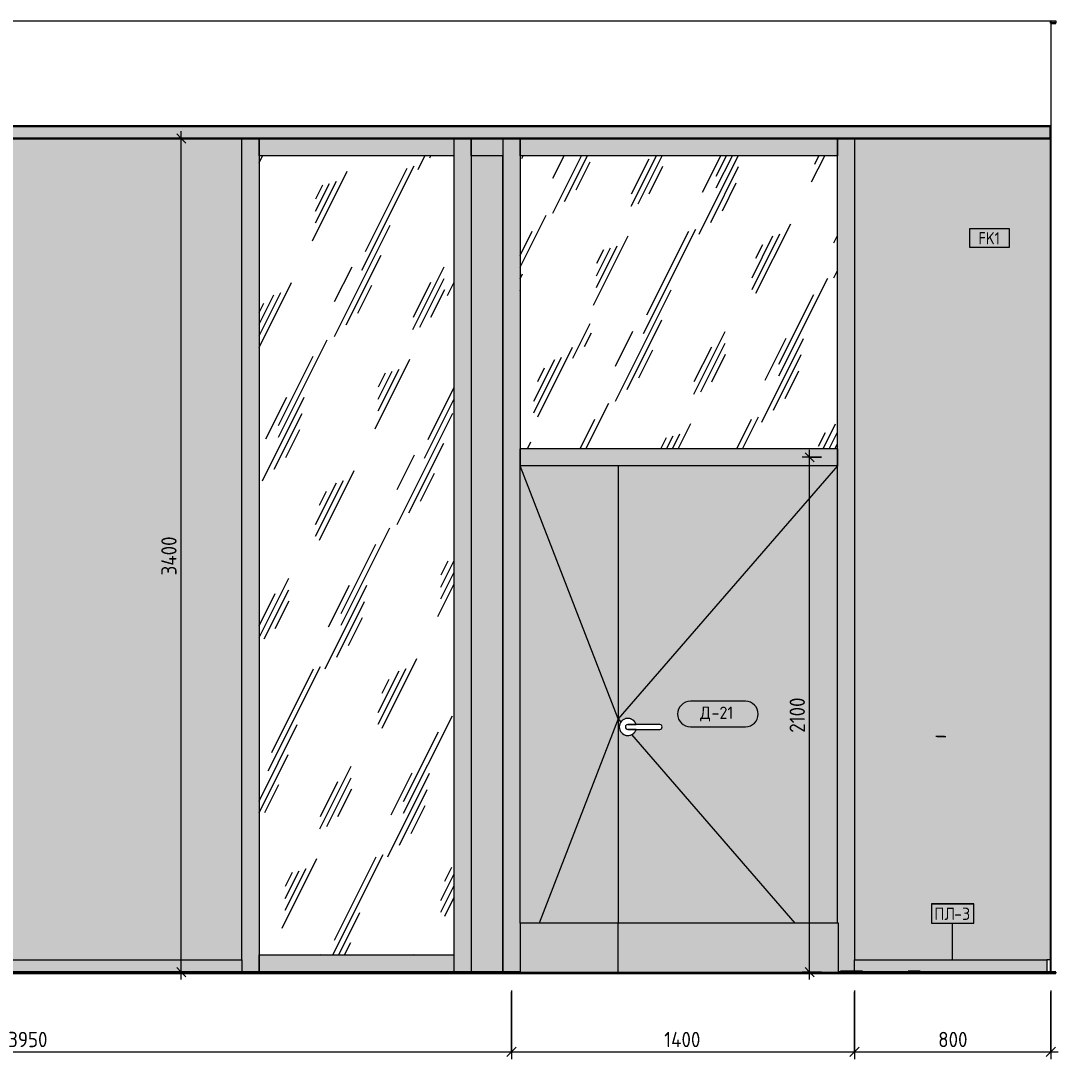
# Model space of a CAD drawing. Header units: millimetres. Extents: x 36646 to 169412, y -1987 to 12080.
# Drawn here: x 160910 to 165143, y 3845 to 8080 of the extents above; entities that cross this region are included whole.
import ezdxf

# ---------------------------------------------------------------- set-up
doc = ezdxf.new("R2010")
doc.units = ezdxf.units.MM
for name, color, linetype, lineweight in [('A-ANNO-DIMS', 7, 'Continuous', 9), ('A-ANNO-DIMS-25', 7, 'Continuous', 9), ('A-DETL', 7, 'Continuous', 9), ('A-DOOR', 7, 'Continuous', 9), ('A-DOOR-IDEN', 7, 'Continuous', 9), ('A-FLOR', 7, 'Continuous', 9), ('A-GENM', 7, 'Continuous', 9), ('A-GENM-IDEN', 7, 'Continuous', 9), ('A-GLAZ-CURT', 7, 'Continuous', 9), ('A-GLAZ-CWMG', 7, 'Continuous', 9), ('A-WALL', 7, 'Continuous', 9), ('A-WALL-IDEN', 7, 'Continuous', 9), ('A-WALL-PATT', 7, 'Continuous', 9), ('I-WALL', 7, 'Continuous', 9), ('Q-SPCQ', 7, 'Continuous', 9)]:
    doc.layers.add(name, color=color, linetype=linetype, lineweight=lineweight)
for name, color, linetype, lineweight, true_color in [('A-CLNG-1', 7, 'Continuous', 9, 0x787878), ('A-CLNG-FNSH-1', 7, 'Continuous', 30, 0x3c3c3c), ('A-DETL-GENF-1', 7, 'Continuous', 9, 0xffffff), ('A-FLOR-1', 7, 'Continuous', 9, 0x787878), ('A-FLOR-FNSH-1', 7, 'Continuous', 30, 0x3c3c3c), ('A-WALL-3', 7, 'Continuous', 30, 0x3c3c3c), ('I-WALL-1', 7, 'Continuous', 9, 0x787878), ('Q-SPCQ-1', 1, 'Continuous', 9, 0xff0000)]:
    doc.layers.add(name, color=color, linetype=linetype, lineweight=lineweight, true_color=true_color)
doc.styles.add('GOST Common_1', font='GOST_Common.ttf', dxfattribs={"height": 50})
doc.styles.add('GOST Common_2', font='GOST_Common.ttf', dxfattribs={"width": 0.9, "height": 50})
doc.styles.add('ISOCPEUR_1', font='isocpeur.ttf', dxfattribs={"width": 0.9, "height": 62.5})
doc.dimstyles.new('ISO-2_5_0_9К_БОЛЬШОЙ_2', dxfattribs={"dimscale": 304.8, "dimtxt": 62.248823, "dimasz": 0.123031, "dimexe": 0.098425, "dimexo": 0.246063, "dimgap": 0, "dimtad": 1, "dimdec": 0, "dimrnd": 10, "dimzin": 0, "dimdsep": 46, "dimtxsty": 'ISOCPEUR_1', "dimblk1": 'OBLIQUE', "dimblk2": 'OBLIQUE', "dimsah": 1, "dimcen": 0.09, "dimdle": 0.098425, "dimazin": 0, "dimtfac": 1, "dimtdec": 4, "dimtix": 1, "dimtmove": 0, "dimatfit": 3, "dimfxl": 1, "dimtvp": 1, "dimtolj": 1, "dimtzin": 0, "dimarcsym": 2})
pattern_1 = [(63.435, (63.5, 31.75), (-255.583, 766.7475), [317.5, -190.5, 317.5, -190.5, -403.903]), (63.435, (63.5, 31.75), (-255.583, 766.7475), [-1016, 127, -276.903]), (63.435, (47.6, 47.6), (-255.583, 766.7475), [254, -317.5, 190.5, -190.5, -467.403]), (63.435, (47.6, 47.6), (-255.583, 766.7475), [-952.5, 222.25, -245.153]), (63.435, (47.6, 95.25), (-255.583, 766.7475), [190.5, -381, 127, -190.5, -530.903]), (63.435, (47.6, 95.25), (-255.583, 766.7475), [-889, 285.75, -245.153]), (63.435, (95.25, 47.6), (-255.583, 766.7475), [190.5, -381, 158.75, -6404.653]), (63.435, (142.9, 95.25), (-255.583, 766.7475), [95.25, -476.25, 63.5, -6499.903]), (63.435, (63.5, 174.6), (-255.583, 766.7475), [63.5, -476.25, 63.5, -254, -562.653]), (63.435, (63.5, 174.6), (-255.583, 766.7475), [-857.25, 158.75, -403.903]), (63.435, (349.25, 127), (-255.583, 766.7475), [317.5, -476.25, 381, -251.503]), (63.435, (349.25, 79.4), (-255.583, 766.7475), [444.5, -317.5, 476.25, -188.003]), (63.435, (381, 95.25), (-255.583, 766.7475), [508, -254, 381, -276.903]), (63.435, (428.6, 142.9), (-255.583, 766.7475), [317.5, -444.5, 254, -403.903]), (63.435, (381, 238.1), (-255.583, 766.7475), [158.75, -635, 190.5, -435.653]), (63.435, (476.25, 190.5), (-255.583, 766.7475), [127, -635, 127, -530.903])]

# ---------------------------------------------------------------- blocks, each defined once
blk = doc.blocks.new('Плинтус - Плинтус темный _ст_школа_-32862110-Развертка 2_30-4')
at = {"layer": 'A-GENM'}
blk.add_hatch(color=256, dxfattribs=at).paths.add_polyline_path([(-39342.8, 4200), (-39342.8, 4202), (-38776, 4202), (-38776, 4250), (-39561, 4250), (-39561, 4202), (-39528.1, 4202), (-39528.1, 4200)])
for p, q in [((-39561, 4250), (-38776, 4250)), ((-39561, 4202), (-39561, 4250))]:
    blk.add_line(p, q, dxfattribs=at)
blk = doc.blocks.new('Плинтус - Плинтус темный _ст_школа_-32862134-Развертка 2_30-4')
at = {"layer": 'A-GENM'}
blk.add_hatch(color=256, dxfattribs=at).paths.add_polyline_path([(-42061, 4200), (-42061, 4250), (-48430, 4250), (-48430, 4202), (-48418.1, 4202), (-48418.1, 4200), (-42184.2, 4200)])
for p, q in [((-48430, 4250), (-42061, 4250)), ((-48430, 4202), (-48430, 4250)), ((-42061, 4250), (-42061, 4200))]:
    blk.add_line(p, q, dxfattribs=at)
blk = doc.blocks.new('Плинтус - Плинтус темный _ст_школа_-32862317-Развертка 2_30-4')
at = {"layer": 'A-GENM'}
for p, q in [((-38761, 4250), (-38776, 4250)), ((-38776, 4250), (-38776, 4202)), ((-38761, 4250), (-38761, 4202))]:
    blk.add_line(p, q, dxfattribs=at)
blk = doc.blocks.new('Дистанционный пожарный извещатель - Монтируемые на перекрытии-30348713-Развертка 2_30-4')
at = {"layer": 'Q-SPCQ'}
for p, q in [((-39224.2, 5161.6), (-39229.2, 5161.6)), ((-39224.2, 5161.6), (-39211.1, 5161.6)), ((-39194.2, 5161.6), (-39224.2, 5161.6)), ((-39211.1, 5161.6), (-39194.2, 5161.6)), ((-39194.2, 5161.6), (-39188.4, 5161.6))]:
    blk.add_line(p, q, dxfattribs=at)
blk = doc.blocks.new('Прямоугольный импост - 50 x 70 мм-31700031-Развертка 2_30-4')
at = {"layer": 'A-GLAZ-CWMG'}
blk.add_hatch(color=256, dxfattribs=at).paths.add_polyline_path([(-42061, 4200), (-41991, 4200), (-41991, 6300), (-42061, 6300), (-42061, 4250)])
blk.add_line((-41991, 6300), (-41991, 4200), dxfattribs=at)
blk = doc.blocks.new('Дверь_Витражная_остекление_ - ДВН_ДАО_Главный вход_1200 в свету-31742133-Развертка 2_30-4')
at = {"layer": 'A-DOOR'}
blk.add_hatch(color=256, dxfattribs=at).paths.add_polyline_path([(-40926, 4400), (-40526, 4400), (-40526, 6265), (-40926, 6265), (-40926, 4680.4)])
h = blk.add_hatch(color=256, dxfattribs=at)
h.paths.add_polyline_path([(-40526, 4400), (-39631, 4400), (-39631, 6265), (-40526, 6265), (-40526, 4680.4)])
h.paths.add_polyline_path([(-40486, 5165), (-40495.5, 5166.3), (-40503.8, 5169.9), (-40510.9, 5175.4), (-40516.4, 5182.7), (-40519.8, 5191), (-40521, 5200), (-40519.8, 5209.1), (-40516.3, 5217.5), (-40510.7, 5224.7), (-40502.7, 5230.7), (-40495.1, 5233.8), (-40486, 5235), (-40476.9, 5233.8), (-40468.5, 5230.3), (-40461.3, 5224.7), (-40455.7, 5217.5), (-40452.5, 5210), (-40354.4, 5209.8), (-40352.4, 5209.2), (-40350.7, 5208.4), (-40348.7, 5206.7), (-40347.3, 5205), (-40346.3, 5202.6), (-40346, 5200), (-40346.3, 5197.4), (-40347.9, 5194.3), (-40348.9, 5192.9), (-40351.5, 5191.1), (-40354.4, 5190.2), (-40357.1, 5190), (-40452.5, 5190), (-40456.1, 5181.7), (-40462, 5174.5), (-40469.1, 5169.3), (-40477.5, 5166), (-40486, 5165)])
for p, q in [((-40926, 4400), (-40926, 6265)), ((-40526, 6265), (-40926, 6265)), ((-39631, 6265), (-40526, 5232.5)), ((-40526, 6265), (-40526, 4400)), ((-40526, 5232.5), (-40514.8, 5219.5)), ((-40356, 5210), (-40486, 5210)), ((-40486, 5210), (-40452.5, 5210)), ((-40371, 5210), (-40471, 5210)), ((-40486, 5190), (-40356, 5190)), ((-40452.5, 5190), (-40486, 5190)), ((-40471, 5190), (-40371, 5190)), ((-40470.7, 5168.7), (-39804.4, 4400))]:
    blk.add_line(p, q, dxfattribs=at)
at = {"layer": 'A-DOOR', "flags": 128}
for points in [[(-40471, 5210), (-40471.6, 5210), (-40472.2, 5210), (-40472.8, 5210), (-40473.4, 5210), (-40474, 5210), (-40474.6, 5210), (-40475.1, 5210), (-40475.7, 5210), (-40476.3, 5210), (-40476.8, 5210), (-40477.4, 5210), (-40477.9, 5210), (-40478.5, 5210), (-40479, 5210), (-40479.5, 5210), (-40480, 5210), (-40480.4, 5210), (-40480.9, 5210), (-40481.3, 5210), (-40481.8, 5210), (-40482.2, 5210), (-40482.6, 5210), (-40482.9, 5210), (-40483.3, 5210), (-40483.6, 5210), (-40483.9, 5210), (-40484.2, 5210), (-40484.5, 5210), (-40484.8, 5210), (-40485, 5210), (-40485.2, 5210), (-40485.4, 5210), (-40485.5, 5210), (-40485.7, 5210), (-40485.8, 5210), (-40485.9, 5210), (-40485.9, 5210), (-40486, 5210), (-40486, 5210)], [(-40356, 5210), (-40356, 5210), (-40356.1, 5210), (-40356.2, 5210), (-40356.3, 5210), (-40356.4, 5210), (-40356.6, 5210), (-40356.8, 5210), (-40357, 5210), (-40357.2, 5210), (-40357.4, 5210), (-40357.7, 5210), (-40358, 5210), (-40358.3, 5210), (-40358.6, 5210), (-40359, 5210), (-40359.3, 5210), (-40359.7, 5210), (-40360.1, 5210), (-40360.5, 5210), (-40361, 5210), (-40361.4, 5210), (-40361.9, 5210), (-40362.4, 5210), (-40362.9, 5210), (-40363.4, 5210), (-40363.9, 5210), (-40364.5, 5210), (-40365, 5210), (-40365.6, 5210), (-40366.1, 5210), (-40366.7, 5210), (-40367.3, 5210), (-40367.9, 5210), (-40368.5, 5210), (-40369, 5210), (-40369.6, 5210), (-40370.2, 5210), (-40370.8, 5210), (-40371, 5210)], [(-40486, 5190), (-40486, 5190), (-40485.9, 5190), (-40485.8, 5190), (-40485.7, 5190), (-40485.6, 5190), (-40485.4, 5190), (-40485.2, 5190), (-40485, 5190), (-40484.8, 5190), (-40484.6, 5190), (-40484.3, 5190), (-40484, 5190), (-40483.7, 5190), (-40483.4, 5190), (-40483, 5190), (-40482.7, 5190), (-40482.3, 5190), (-40481.9, 5190), (-40481.5, 5190), (-40481, 5190), (-40480.6, 5190), (-40480.1, 5190), (-40479.6, 5190), (-40479.1, 5190), (-40478.6, 5190), (-40478.1, 5190), (-40477.5, 5190), (-40477, 5190), (-40476.4, 5190), (-40475.9, 5190), (-40475.3, 5190), (-40474.7, 5190), (-40474.1, 5190), (-40473.5, 5190), (-40473, 5190), (-40472.4, 5190), (-40471.8, 5190), (-40471.2, 5190), (-40471, 5190)], [(-40371, 5190), (-40370.4, 5190), (-40369.8, 5190), (-40369.2, 5190), (-40368.6, 5190), (-40368, 5190), (-40367.4, 5190), (-40366.9, 5190), (-40366.3, 5190), (-40365.7, 5190), (-40365.2, 5190), (-40364.6, 5190), (-40364.1, 5190), (-40363.5, 5190), (-40363, 5190), (-40362.5, 5190), (-40362, 5190), (-40361.6, 5190), (-40361.1, 5190), (-40360.7, 5190), (-40360.2, 5190), (-40359.8, 5190), (-40359.4, 5190), (-40359.1, 5190), (-40358.7, 5190), (-40358.4, 5190), (-40358.1, 5190), (-40357.8, 5190), (-40357.5, 5190), (-40357.2, 5190), (-40357, 5190), (-40356.8, 5190), (-40356.6, 5190), (-40356.5, 5190), (-40356.3, 5190), (-40356.2, 5190), (-40356.1, 5190), (-40356.1, 5190), (-40356, 5190), (-40356, 5190)]]:
    blk.add_lwpolyline(points, dxfattribs=at)
at = {"layer": 'A-DOOR'}
for centre, radius, start, end in [((-40486, 5200), 35, 16.6015, 180), ((-40486, 5200), 35, 120, 120.6357), ((-40486, 5200), 10, 90, 270), ((-40486, 5200), 10, 90, 270), ((-40486, 5200), 35, 98.5767, 105), ((-40486, 5200), 35, 83.5447, 90), ((-40486, 5200), 35, 68.5405, 75.5121), ((-40486, 5200), 35, 53.5543, 60.5852), ((-40486, 5200), 35, 38.5805, 45.6582), ((-40486, 5200), 35, 23.6155, 30.7312), ((-40356, 5200), 10, 270, 90), ((-40486, 5200), 35, 180, 343.3985), ((-40486, 5200), 35, 239.3643, 240), ((-40486, 5200), 35, 299.4148, 306.4457), ((-40486, 5200), 35, 314.3418, 321.4195), ((-40486, 5200), 35, 329.2688, 336.3845), ((-40486, 5200), 35, 255, 261.4233), ((-40486, 5200), 35, 270, 276.4553), ((-40486, 5200), 35, 284.4879, 291.4595)]:
    blk.add_arc(centre, radius, start, end, dxfattribs=at)
blk = doc.blocks.new('Прямоугольный импост - 50 x 70 мм-31720913-Развертка 2_30-4')
at = {"layer": 'A-GLAZ-CWMG'}
blk.add_hatch(color=256, dxfattribs=at).paths.add_polyline_path([(-41964.3, 7530), (-41196, 7530), (-41196, 7600), (-41991, 7600), (-41991, 7530)])
for p, q in [((-41991, 7530), (-41991, 7600)), ((-41196, 7600), (-41196, 7530)), ((-41196, 7530), (-41991, 7530))]:
    blk.add_line(p, q, dxfattribs=at)
blk = doc.blocks.new('Системная панель - Стемалит - 40мм-32257327-Развертка 2_30-4')
at = {"layer": 'A-GLAZ-CURT'}
blk.add_hatch(color=256, dxfattribs=at).paths.add_polyline_path([(-41017, 4200), (-41017, 4202), (-40996, 4202), (-40996, 7530), (-41126, 7530), (-41126, 4200), (-41036.1, 4200)])
for p, q in [((-40996, 7530), (-41126, 7530)), ((-41126, 7530), (-41126, 6300)), ((-40996, 6300), (-40996, 7530)), ((-41126, 6300), (-41126, 4200)), ((-40996, 4202), (-40996, 6300))]:
    blk.add_line(p, q, dxfattribs=at)
blk = doc.blocks.new('Прямоугольный импост - 50 x 70 мм-31701710-Развертка 2_30-4')
at = {"layer": 'A-GLAZ-CWMG'}
blk.add_hatch(color=256, dxfattribs=at).paths.add_polyline_path([(-39631, 7530), (-39631, 7600), (-40926, 7600), (-40926, 7530), (-39668.4, 7530)])
for p, q in [((-40926, 7530), (-40926, 7600)), ((-39631, 7600), (-39631, 7530)), ((-39631, 7530), (-40926, 7530))]:
    blk.add_line(p, q, dxfattribs=at)
blk = doc.blocks.new('Прямоугольный импост - 50 x 70 мм-31687886-Развертка 2_30-4')
at = {"layer": 'A-GLAZ-CWMG'}
blk.add_hatch(color=256, dxfattribs=at).paths.add_polyline_path([(-40976.2, 4202), (-40926, 4202), (-40926, 6300), (-40996, 6300), (-40996, 4202)])
for p, q in [((-40996, 6300), (-40996, 4202)), ((-40926, 6300), (-40926, 6265))]:
    blk.add_line(p, q, dxfattribs=at)
blk = doc.blocks.new('Системная панель - Стекло - 40мм-32257328-Развертка 2_30-4')
at = {"layer": 'A-GLAZ-CURT'}
h = blk.add_hatch(dxfattribs=at)
h.set_pattern_fill('FP_29', color=256, style=0, pattern_type=2)
h.set_pattern_definition(pattern_1)
h.paths.add_polyline_path([(-40926, 6335), (-39631, 6335), (-39631, 7530), (-40926, 7530), (-40926, 7159.8)])
blk = doc.blocks.new('Прямоугольный импост - 50 x 70 мм-31701779-Развертка 2_30-4')
at = {"layer": 'A-GLAZ-CWMG'}
blk.add_hatch(color=256, dxfattribs=at).paths.add_polyline_path([(-39626, 4200), (-39618.1, 4200), (-39618.1, 4202), (-39561, 4202), (-39561, 6300), (-39631, 6300), (-39631, 4400), (-39626, 4400), (-39626, 4202)])
blk.add_line((-39631, 4400), (-39631, 6300), dxfattribs=at)
blk = doc.blocks.new('Прямоугольный импост - 50 x 70 мм-31693698-Развертка 2_30-4')
at = {"layer": 'A-GLAZ-CWMG'}
blk.add_hatch(color=256, dxfattribs=at).paths.add_polyline_path([(-40926, 6265), (-39631, 6265), (-39631, 6335), (-40926, 6335), (-40926, 6300)])
for p, q in [((-40926, 6265), (-40926, 6335)), ((-39631, 6335), (-40926, 6335)), ((-39631, 6335), (-39631, 6265)), ((-39631, 6265), (-40526, 6265))]:
    blk.add_line(p, q, dxfattribs=at)
blk = doc.blocks.new('Прямоугольный импост - 50 x 70 мм-32257329-Развертка 2_30-4')
at = {"layer": 'A-GLAZ-CWMG'}
blk.add_hatch(color=256, dxfattribs=at).paths.add_polyline_path([(-41991, 6300), (-41991, 7600), (-42061, 7600), (-42061, 6300)])
blk.add_line((-41991, 7600), (-41991, 6300), dxfattribs=at)
blk = doc.blocks.new('Прямоугольный импост - 50 x 70 мм-32257330-Развертка 2_30-4')
at = {"layer": 'A-GLAZ-CWMG'}
blk.add_hatch(color=256, dxfattribs=at).paths.add_polyline_path([(-39561, 6300), (-39561, 7600), (-39631, 7600), (-39631, 6300)])
blk.add_line((-39631, 6300), (-39631, 7600), dxfattribs=at)
blk = doc.blocks.new('Прямоугольный импост - 50 x 70 мм-32257325-Развертка 2_30-4')
at = {"layer": 'A-GLAZ-CWMG'}
blk.add_hatch(color=256, dxfattribs=at).paths.add_polyline_path([(-40926, 6300), (-40926, 7600), (-40996, 7600), (-40996, 6300)])
for p, q in [((-40996, 7600), (-40996, 6300)), ((-40926, 7600), (-40926, 6300))]:
    blk.add_line(p, q, dxfattribs=at)
blk = doc.blocks.new('Системная панель - Стекло - 40мм-32257331-Развертка 2_30-4')
at = {"layer": 'A-GLAZ-CURT'}
h = blk.add_hatch(dxfattribs=at)
h.set_pattern_fill('FP_29', color=256, style=0, pattern_type=2)
h.set_pattern_definition(pattern_1)
h.paths.add_polyline_path([(-41991, 4270), (-41196, 4270), (-41196, 7530), (-41991, 7530), (-41991, 4316.1)])
blk = doc.blocks.new('Прямоугольный импост - 50 x 70 мм-31701712-Развертка 2_30-4')
at = {"layer": 'A-GLAZ-CWMG'}
blk.add_hatch(color=256, dxfattribs=at).paths.add_polyline_path([(-41126, 7530), (-40996, 7530), (-40996, 7600), (-41126, 7600), (-41126, 7552.9)])
for p, q in [((-41126, 7530), (-41126, 7600)), ((-40996, 7600), (-40996, 7530)), ((-40996, 7530), (-41126, 7530))]:
    blk.add_line(p, q, dxfattribs=at)
blk = doc.blocks.new('Прямоугольный импост - 50 x 70 мм-31702100-Развертка 2_30-4')
at = {"layer": 'A-GLAZ-CWMG'}
blk.add_hatch(color=256, dxfattribs=at).paths.add_polyline_path([(-41126, 4200), (-41126, 6300), (-41196, 6300), (-41196, 4200)])
for p, q in [((-41196, 6300), (-41196, 4200)), ((-41126, 6300), (-41126, 4200))]:
    blk.add_line(p, q, dxfattribs=at)
blk = doc.blocks.new('Прямоугольный импост - 50 x 70 мм-32257326-Развертка 2_30-4')
at = {"layer": 'A-GLAZ-CWMG'}
blk.add_hatch(color=256, dxfattribs=at).paths.add_polyline_path([(-41126, 6300), (-41126, 7600), (-41196, 7600), (-41196, 6300)])
for p, q in [((-41196, 7600), (-41196, 6300)), ((-41126, 7600), (-41126, 6300))]:
    blk.add_line(p, q, dxfattribs=at)
blk = doc.blocks.new('Прямоугольный импост - 50 x 70 мм-31720914-Развертка 2_30-4')
at = {"layer": 'A-GLAZ-CWMG'}
blk.add_hatch(color=256, dxfattribs=at).paths.add_polyline_path([(-41610.1, 4200), (-41196, 4200), (-41196, 4270), (-41991, 4270), (-41991, 4200), (-41897.2, 4200)])
for p, q in [((-41991, 4200), (-41991, 4270)), ((-41991, 4270), (-41196, 4270)), ((-41196, 4270), (-41196, 4200))]:
    blk.add_line(p, q, dxfattribs=at)
blk = doc.blocks.new('DIMBLOCK94-Развертка 2_30-4')
at = {"layer": 'A-ANNO-DIMS-25'}
for p, q in [((158963.4, 4187.8), (158963.4, 3844.6)), ((158963.4, 3874.6), (158963.4, 4187.8)), ((162912.4, 4125), (162912.4, 3844.6)), ((162912.4, 3874.6), (162912.4, 4120)), ((158963.4, 3874.6), (162912.4, 3874.6))]:
    blk.add_line(p, q, dxfattribs=at)
at = {"layer": 'A-ANNO-DIMS-25', "lineweight": 20}
for p, q in [((158963.4, 3874.6), (158944.7, 3855.9)), ((158963.4, 3874.6), (158982.2, 3893.4)), ((162912.4, 3874.6), (162893.7, 3855.9)), ((162912.4, 3874.6), (162931.2, 3893.4))]:
    blk.add_line(p, q, dxfattribs=at)
at = {"layer": 'A-ANNO-DIMS-25', "color": 0, "insert": (160858.9, 3956.3), "char_height": 62.5, "width": 189.619, "attachment_point": 1, "line_spacing_factor": 1.149209, "style": 'ISOCPEUR_1'}
blk.add_mtext('3950', dxfattribs=at)
blk = doc.blocks.new('_Oblique')
at = {"color": 0, "linetype": 'ByBlock', "lineweight": -2}
blk.add_line((-0.5, -0.5), (0.5, 0.5), dxfattribs=at)
blk = doc.blocks.new('DIMBLOCK95-Развертка 2_30-4')
at = {"layer": 'A-ANNO-DIMS-25'}
for p, q in [((162912.4, 4125), (162912.4, 3844.6)), ((162912.4, 3874.6), (162912.4, 4120)), ((164312.4, 4125), (164312.4, 3844.6)), ((164312.4, 3874.6), (164312.4, 4120)), ((162912.4, 3874.6), (164312.4, 3874.6))]:
    blk.add_line(p, q, dxfattribs=at)
at = {"layer": 'A-ANNO-DIMS-25', "lineweight": 20}
for p, q in [((162912.4, 3874.6), (162893.7, 3855.9)), ((162912.4, 3874.6), (162931.2, 3893.4)), ((164312.4, 3874.6), (164293.7, 3855.9)), ((164312.4, 3874.6), (164331.2, 3893.4))]:
    blk.add_line(p, q, dxfattribs=at)
at = {"layer": 'A-ANNO-DIMS-25', "color": 0, "insert": (163535.8, 3956.3), "char_height": 62.5, "width": 183.873, "attachment_point": 1, "line_spacing_factor": 1.149209, "style": 'ISOCPEUR_1'}
blk.add_mtext('1400', dxfattribs=at)
blk = doc.blocks.new('DIMBLOCK96-Развертка 2_30-4')
at = {"layer": 'A-ANNO-DIMS-25'}
for p, q in [((164312.4, 4125), (164312.4, 3844.6)), ((164312.4, 3874.6), (164312.4, 4120)), ((165113.4, 4125), (165113.4, 3844.6)), ((165113.4, 3874.6), (165113.4, 4120)), ((164312.4, 3874.6), (165143.4, 3874.6))]:
    blk.add_line(p, q, dxfattribs=at)
at = {"layer": 'A-ANNO-DIMS-25', "lineweight": 20}
for p, q in [((164312.4, 3874.6), (164293.7, 3855.9)), ((164312.4, 3874.6), (164331.2, 3893.4)), ((165113.4, 3874.6), (165094.7, 3855.9)), ((165113.4, 3874.6), (165132.2, 3893.4))]:
    blk.add_line(p, q, dxfattribs=at)
at = {"layer": 'A-ANNO-DIMS-25', "color": 0, "insert": (164653.7, 3956.3), "char_height": 62.5, "width": 142.215, "attachment_point": 1, "line_spacing_factor": 1.149209, "style": 'ISOCPEUR_1'}
blk.add_mtext('800', dxfattribs=at)
blk = doc.blocks.new('М_стена_0001 - Типоразмер_без рамки-25382661-Развертка 2_30-4')
at = {"layer": 'A-WALL-IDEN'}
for p, q in [((-75162.8, 7107.9), (-75326.1, 7107.9)), ((-75326.1, 7107.9), (-75326.1, 7032.9)), ((-75162.8, 7032.9), (-75162.8, 7107.9)), ((-75326.1, 7032.9), (-75162.8, 7032.9))]:
    blk.add_line(p, q, dxfattribs=at)
blk = doc.blocks.new('Mark Reiling - Mark Reiling-26174330-Развертка 2_30-4')
at = {"layer": 'A-GENM-IDEN'}
for p, q in [((-75173.2, 4477.8), (-75173.2, 4399)), ((-75173.2, 4477.8), (-74999.8, 4477.8)), ((-74999.8, 4477.8), (-75173.2, 4477.8)), ((-75173.2, 4477.8), (-75173.2, 4399)), ((-74999.8, 4399), (-74999.8, 4477.8)), ((-74999.8, 4399), (-74999.8, 4477.8)), ((-75173.2, 4399), (-74999.8, 4399)), ((-75173.2, 4399), (-74999.8, 4399))]:
    blk.add_line(p, q, dxfattribs=at)
blk = doc.blocks.new('DIMBLOCK135-Развертка 2_30-4')
at = {"layer": 'A-ANNO-DIMS-25'}
for p, q in [((161565.4, 4170), (161565.4, 7630)), ((161613.9, 7600), (161535.4, 7600)), ((161565.4, 7600), (161613.9, 7600)), ((161613.9, 4200), (161535.4, 4200)), ((161565.4, 4200), (161613.9, 4200))]:
    blk.add_line(p, q, dxfattribs=at)
at = {"layer": 'A-ANNO-DIMS-25', "lineweight": 20}
for p, q in [((161565.4, 7600), (161546.6, 7618.8)), ((161565.4, 7600), (161584.1, 7581.2)), ((161565.4, 4200), (161546.6, 4218.7)), ((161565.4, 4200), (161584.1, 4181.2))]:
    blk.add_line(p, q, dxfattribs=at)
at = {"layer": 'A-ANNO-DIMS-25', "color": 0, "insert": (161483.7, 5818), "char_height": 62.5, "width": 196.802, "attachment_point": 1, "rotation": 90, "line_spacing_factor": 1.149209, "style": 'ISOCPEUR_1'}
blk.add_mtext('3400', dxfattribs=at)
blk = doc.blocks.new('М_двери - Типоразмер_рамка-25223575-Развертка 2_30-4')
at = {"layer": 'A-DOOR-IDEN'}
for p, q in [((-73341.5, 5477.1), (-73566.3, 5477.1)), ((-73566.3, 5373.1), (-73341.5, 5373.1))]:
    blk.add_line(p, q, dxfattribs=at)
for centre, start, end in [((-73566.3, 5425.1), 90, 270), ((-73341.5, 5425.1), 270, 90)]:
    blk.add_arc(centre, 52, start, end, dxfattribs=at)
blk = doc.blocks.new('DIMBLOCK157-Развертка 2_30-4')
at = {"layer": 'A-ANNO-DIMS-25', "lineweight": 20}
for p, q in [((164129, 6300), (164110.3, 6318.7)), ((164129, 6300), (164147.8, 6281.2)), ((164129, 4200), (164110.3, 4218.7)), ((164129, 4200), (164147.8, 4181.2))]:
    blk.add_line(p, q, dxfattribs=at)
at = {"layer": 'A-ANNO-DIMS-25'}
for p, q in [((164129, 4170), (164129, 6330)), ((164177.5, 6300), (164099, 6300)), ((164129, 6300), (164177.5, 6300)), ((164177.5, 4200), (164099, 4200)), ((164129, 4200), (164177.5, 4200))]:
    blk.add_line(p, q, dxfattribs=at)
at = {"layer": 'A-ANNO-DIMS-25', "color": 0, "insert": (164047.4, 5176.4), "char_height": 62.5, "width": 176.691, "attachment_point": 1, "rotation": 90, "line_spacing_factor": 1.149209, "style": 'ISOCPEUR_1'}
blk.add_mtext('2100', dxfattribs=at)

msp = doc.modelspace()

# ---------------------------------------------------------------- hatches: boundary and pattern name
at = {"layer": 'A-CLNG-1'}
msp.add_hatch(color=256, dxfattribs=at).paths.add_polyline_path([(144467.27, 7600), (165112.4439, 7600), (165112.4439, 7650), (128414.4438, 7650), (128414.4438, 7600), (143942.4438, 7600)])
at = {"layer": 'A-DETL-GENF-1'}
for points in [[(162977.5484, 4200), (163347.4439, 4200), (163347.4439, 4400), (162947.4439, 4400), (162947.4439, 4200)], [(163985.4913, 4200), (164247.4439, 4200), (164247.4439, 4400), (163347.4439, 4400), (163347.4439, 4200), (163674.1885, 4200)]]:
    msp.add_hatch(color=256, dxfattribs=at).paths.add_polyline_path(points)
at = {"layer": 'A-FLOR'}
for points in [[(162897.2616, 4200), (162947.4439, 4200), (162947.4439, 4202), (162856.4438, 4202), (162856.4438, 4200), (162877.4439, 4200)], [(164580.6594, 4200), (165130.6594, 4200), (165130.6594, 4202), (164580.6594, 4202)]]:
    msp.add_hatch(color=256, dxfattribs=at).paths.add_polyline_path(points)
at = {"layer": 'A-FLOR-1'}
for points in [[(164263.4438, 4200), (164345.3684, 4200), (164345.3684, 4202), (164255.3684, 4202), (164255.3684, 4200)], [(164580.6594, 4200), (164580.6594, 4202), (164530.6594, 4202), (164530.6594, 4200), (164559.5567, 4200)]]:
    msp.add_hatch(color=256, dxfattribs=at).paths.add_polyline_path(points)
at = {"layer": 'A-WALL-PATT'}
h = msp.add_hatch(color=256, dxfattribs=at)
h.paths.add_polyline_path([(143606.172, 4250), (143942.4438, 4250), (143942.4438, 7600), (129144.4438, 7600), (129144.4438, 4250), (130168.4438, 4250), (130168.4438, 6300), (131568.4438, 6300), (131568.4438, 4250), (131793.4438, 4250), (131793.4438, 6613.0617), (134264.1652, 7512.3307), (137595.2429, 6662.07), (139761.2213, 7450.4216), (141113.4438, 6930), (141113.4438, 4300), (141063.4438, 4300), (141063.4438, 6893.0019), (139762.6015, 7397.7151), (137674.6946, 6637.7791), (138593.4438, 6356.8893), (138593.4438, 4250), (143534.4138, 4250)])
h.paths.add_polyline_path([(165112.4439, 4250), (165112.4439, 7600), (164312.4439, 7600), (164312.4439, 4250), (165101.6645, 4250)])
h.paths.add_polyline_path([(161689.23, 4250), (161812.4439, 4250), (161812.4439, 7600), (155443.4437, 7600), (155443.4437, 4250), (161545.7137, 4250)])
h.paths.add_polyline_path([(152934.7337, 4250), (152943.4437, 4250), (152943.4437, 7600), (146442.4438, 7600), (146442.4438, 4250), (152875.7164, 4250)])
h.paths.add_polyline_path([(139763.4438, 6400), (139763.4438, 6800), (140963.4438, 6800), (140963.4438, 6400), (139874.7473, 6400)])
h.paths.add_polyline_path([(149963.4438, 6400), (148763.4438, 6400), (148763.4438, 6800), (149963.4438, 6800)])
h.paths.add_polyline_path([(158244.838, 6400), (157763.4437, 6400), (157763.4437, 6800), (158963.4437, 6800), (158963.4437, 6400)])
at = {"layer": 'I-WALL'}
msp.add_hatch(color=256, dxfattribs=at).paths.add_polyline_path([(165133.4439, 4200), (165133.622, 4200), (165133.4439, 4680.3859)])
at = {"layer": 'I-WALL-1'}
h = msp.add_hatch(dxfattribs=at)
h.set_pattern_fill('FP_30', color=256, style=0, pattern_type=2)
h.set_pattern_definition([(0, (203873.444, 0), (30.48, 7.62), [2.515, -20.345, 2.515, -20.345, -121.92]), (0, (203873.444, 0), (30.48, 7.62), [-45.72, 2.515, -43.205, 2.515, -20.345, -53.34]), (0, (203873.444, 0), (30.48, 7.62), [-114.3, 2.515, -12.725, 2.515, -35.585]), (120, (203884.874, 3.81), (-21.8391136, 22.5864543), [2.515, -20.345, 2.515, -20.345, -121.92]), (120, (203884.874, 3.81), (-21.8391136, 22.5864543), [-45.72, 2.515, -43.205, 2.515, -20.345, -53.34]), (120, (203884.874, 3.81), (-21.8391136, 22.5864543), [-114.3, 2.515, -12.725, 2.515, -35.585]), (240, (203888.684, 19.05), (-8.6408864, -30.2064543), [2.515, -20.345, 2.515, -20.345, -121.92]), (240, (203888.684, 19.05), (-8.6408864, -30.2064543), [-45.72, 2.515, -43.205, 2.515, -20.345, -53.34]), (240, (203888.684, 19.05), (-8.6408864, -30.2064543), [-114.3, 2.515, -12.725, 2.515, -35.585])])
h.paths.add_polyline_path([(165113.4439, 8070), (165133.4439, 8070), (165133.4439, 8080), (165113.4439, 8080)])

# ---------------------------------------------------------------- linework, layer by layer
at = {"layer": 'A-CLNG-FNSH-1'}
for p, q in [((165112.4439, 7650), (128414.4438, 7650)), ((165112.4439, 7600), (165112.4439, 7650)), ((128414.4438, 7600), (165112.4439, 7600))]:
    msp.add_line(p, q, dxfattribs=at)
at = {"layer": 'A-DETL'}
for p, q in [((163347.4439, 5232.5), (162947.4439, 6265)), ((163347.4439, 5232.5), (163024.9257, 4400)), ((163347.4439, 4400), (162947.4439, 4400)), ((162947.4439, 4400), (162947.4439, 4200)), ((164247.4439, 4400), (163347.4439, 4400)), ((163347.4439, 4200), (163347.4439, 4400)), ((164247.4439, 4200), (164247.4439, 4400)), ((162947.4439, 4200), (163347.4439, 4200)), ((163347.4439, 4200), (164247.4439, 4200))]:
    msp.add_line(p, q, dxfattribs=at)
at = {"layer": 'A-FLOR'}
for p, q in [((128393.4406, 8080), (165133.4439, 8080)), ((162856.4438, 4202), (162856.4438, 4200)), ((162856.4438, 4202), (162947.5082, 4202)), ((164580.6594, 4202), (165130.6594, 4202)), ((165130.6594, 4200), (165130.6594, 4202))]:
    msp.add_line(p, q, dxfattribs=at)
at = {"layer": 'A-FLOR-FNSH-1'}
for p, q in [((128393.4438, 4195), (165133.622, 4195)), ((155378.4437, 4200), (162947.4439, 4200)), ((165133.622, 4200), (164247.4439, 4200)), ((164345.3684, 4202), (164255.3684, 4202)), ((164255.3684, 4202), (164255.3684, 4200)), ((164345.3684, 4200), (164345.3684, 4202)), ((164580.6594, 4202), (164530.6594, 4202)), ((164530.6594, 4202), (164530.6594, 4200)), ((164580.6594, 4200), (164580.6594, 4202))]:
    msp.add_line(p, q, dxfattribs=at)
at = {"layer": 'A-GENM-IDEN'}
msp.add_line((164712.4439, 4250), (164712.4439, 4397.9553), dxfattribs=at)
at = {"layer": 'A-WALL'}
msp.add_line((165133.4439, 8080), (165133.4439, 8070), dxfattribs=at)
at = {"layer": 'A-WALL-3'}
for p, q in [((165113.4439, 8080.3545), (165113.4439, 8070)), ((165113.4439, 8070), (165133.4439, 8070)), ((165133.4439, 8080), (165133.4439, 8080.3545))]:
    msp.add_line(p, q, dxfattribs=at)
at = {"layer": 'I-WALL'}
for p, q in [((165113.4439, 8070), (165113.4439, 4202)), ((165133.622, 8080), (165133.4439, 8080)), ((165133.4439, 8070), (165133.622, 8070)), ((161812.4439, 4250), (161812.4439, 7600)), ((164312.4439, 7600), (164312.4439, 4250)), ((165112.4439, 7600), (165113.4439, 7600)), ((165112.4439, 4202), (165112.4439, 7600)), ((165133.4439, 4200), (165133.4439, 4195))]:
    msp.add_line(p, q, dxfattribs=at)

# ---------------------------------------------------------------- block references
at = {"layer": 'A-DOOR'}
msp.add_blockref('Дверь_Витражная_остекление_ - ДВН_ДАО_Главный вход_1200 в свету-31742133-Развертка 2_30-4', (203873.4438, 0), dxfattribs=at)
at = {"layer": 'A-DOOR-IDEN'}
msp.add_blockref('М_двери - Типоразмер_рамка-25223575-Развертка 2_30-4', (237208.8137, -172.6174), dxfattribs=at)
at = {"layer": 'A-GENM'}
for name in ['Плинтус - Плинтус темный _ст_школа_-32862134-Развертка 2_30-4', 'Плинтус - Плинтус темный _ст_школа_-32862110-Развертка 2_30-4', 'Плинтус - Плинтус темный _ст_школа_-32862317-Развертка 2_30-4']:
    msp.add_blockref(name, (203873.4438, 0), dxfattribs=at)
at = {"layer": 'A-GENM-IDEN'}
msp.add_blockref('Mark Reiling - Mark Reiling-26174330-Развертка 2_30-4', (239798.9439, 0), dxfattribs=at)
at = {"layer": 'A-GLAZ-CURT'}
for name in ['Системная панель - Стекло - 40мм-32257331-Развертка 2_30-4', 'Системная панель - Стемалит - 40мм-32257327-Развертка 2_30-4', 'Системная панель - Стекло - 40мм-32257328-Развертка 2_30-4']:
    msp.add_blockref(name, (203873.4438, 0), dxfattribs=at)
at = {"layer": 'A-GLAZ-CWMG'}
for name in ['Прямоугольный импост - 50 x 70 мм-32257329-Развертка 2_30-4', 'Прямоугольный импост - 50 x 70 мм-31720913-Развертка 2_30-4', 'Прямоугольный импост - 50 x 70 мм-32257326-Развертка 2_30-4', 'Прямоугольный импост - 50 x 70 мм-31701712-Развертка 2_30-4', 'Прямоугольный импост - 50 x 70 мм-32257325-Развертка 2_30-4', 'Прямоугольный импост - 50 x 70 мм-31701710-Развертка 2_30-4', 'Прямоугольный импост - 50 x 70 мм-32257330-Развертка 2_30-4', 'Прямоугольный импост - 50 x 70 мм-31693698-Развертка 2_30-4', 'Прямоугольный импост - 50 x 70 мм-31700031-Развертка 2_30-4', 'Прямоугольный импост - 50 x 70 мм-31702100-Развертка 2_30-4', 'Прямоугольный импост - 50 x 70 мм-31687886-Развертка 2_30-4', 'Прямоугольный импост - 50 x 70 мм-31701779-Развертка 2_30-4', 'Прямоугольный импост - 50 x 70 мм-31720914-Развертка 2_30-4']:
    msp.add_blockref(name, (203873.4438, 0), dxfattribs=at)
at = {"layer": 'A-WALL-IDEN'}
msp.add_blockref('М_стена_0001 - Типоразмер_без рамки-25382661-Развертка 2_30-4', (240106.9137, 123.803), dxfattribs=at)
at = {"layer": 'Q-SPCQ-1'}
msp.add_blockref('Дистанционный пожарный извещатель - Монтируемые на перекрытии-30348713-Развертка 2_30-4', (203873.4438, 0), dxfattribs=at)

# ---------------------------------------------------------------- texts
at = {"layer": 'A-DOOR-IDEN', "char_height": 50, "attachment_point": 1, "style": 'GOST Common_1'}
for s, insert, width in [('\\fGOST Common|b0|i0|c204|p34|;Д', (163682.3829, 5282.808), 56.118125), ('-21', (163728.685, 5282.808), 118.248906)]:
    msp.add_mtext(s, dxfattribs=dict(at, insert=insert, width=width))
at = {"layer": 'A-GENM-IDEN', "char_height": 50, "attachment_point": 1, "style": 'GOST Common_1'}
for s, insert, width in [('ПЛ', (164637.2957, 4462.8485), 98.206719), ('-3', (164718.3244, 4462.8485), 86.181406)]:
    msp.add_mtext(s, dxfattribs=dict(at, insert=insert, width=width))
at = {"layer": 'A-WALL-IDEN', "insert": (164817.6036, 7218.1331), "char_height": 50, "width": 111.835406, "attachment_point": 1, "style": 'GOST Common_2'}
msp.add_mtext('FK1', dxfattribs=at)

# ---------------------------------------------------------------- dimensions: what is measured, and where the dimension line sits
at = {"layer": 'A-ANNO-DIMS'}
for base, p1, p2, override, picture, middle in [((161565.3919, 7600), (161538.8754, 4200), (161538.8754, 7600), {"dimpost": '<>', "dimfxl": 3400}, 'DIMBLOCK135-Развертка 2_30-4', (161534.1419, 5900)), ((164129.0072, 6300), (164102.4907, 4200), (164102.4907, 6300), {"dimpost": '<>', "dimfxl": 2100}, 'DIMBLOCK157-Развертка 2_30-4', (164097.7572, 5250))]:
    dim = msp.add_linear_dim(base=base, p1=p1, p2=p2, angle=90, dimstyle='ISO-2_5_0_9К_БОЛЬШОЙ_2', override=override, dxfattribs=at)
    dim.commit()
    dim.dimension.update_dxf_attribs({"geometry": picture, "text_midpoint": middle})
for base, p1, p2, override, picture, middle in [((162912.4439, 3874.6321), (158963.4437, 4262.808), (162912.4439, 4200), {"dimpost": '<>', "dimfxl": 3949.499595}, 'DIMBLOCK94-Развертка 2_30-4', (160937.9438, 3905.8821)), ((164312.4439, 3874.6321), (162912.4439, 4200), (164312.4439, 4200), {"dimpost": '<>', "dimfxl": 1400}, 'DIMBLOCK95-Развертка 2_30-4', (163612.4439, 3905.8821)), ((165113.4439, 3874.6321), (164312.4439, 4200), (165113.4439, 4200), {"dimpost": '<>', "dimfxl": 801}, 'DIMBLOCK96-Развертка 2_30-4', (164712.9439, 3905.8821))]:
    dim = msp.add_linear_dim(base=base, p1=p1, p2=p2, dimstyle='ISO-2_5_0_9К_БОЛЬШОЙ_2', override=override, dxfattribs=at)
    dim.commit()
    dim.dimension.update_dxf_attribs({"geometry": picture, "text_midpoint": middle})

doc.saveas('drawing.dxf')
